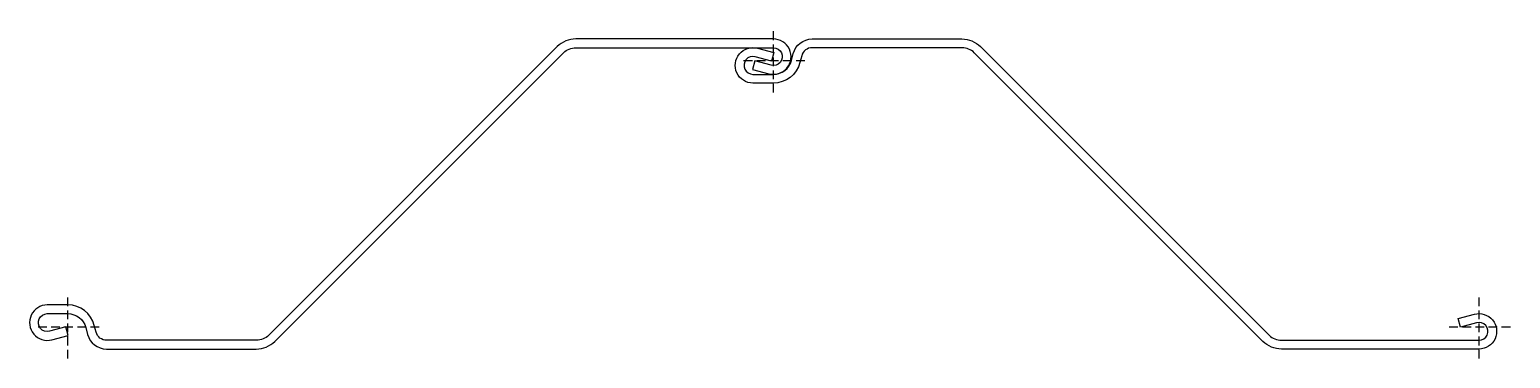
# Model space of a CAD drawing. Header units: millimetres. Extents: x -44 to 1653, y -36 to 341.
import ezdxf

# ---------------------------------------------------------------- set-up
doc = ezdxf.new("R2010")
doc.units = ezdxf.units.MM
doc.linetypes.add('DASHED', pattern=[0.75, 0.5, -0.25])
doc.layers.add('ref', color=251, linetype='Continuous', plot=False)

msp = doc.modelspace()

# ---------------------------------------------------------------- linework, layer by layer
at = {"color": 7}
for points in [[(808.3, 320, -1.140281), (805.7, 299.9), (787.2, 304.9), (784.6, 295.2), (803.1, 290.2, 1.140281), (808.3, 330), (582, 330, 0.198912), (560.8, 321.3), (230.2, -9.4, -0.198912), (216, -15.2), (44.5, -15.2, -0.340671), (32.5, -6), (30.4, 1.8, 0.340671), (0, 25.3), (-23.4, 25.3, 1.140281), (-18.2, -14.6), (0.3, -9.6), (-2.3, 0.1), (-20.8, -4.9, -1.140281), (-23.4, 15.3), (0, 15.3, -0.340671), (20.7, -0.7), (22.8, -8.5, 0.340671), (44.5, -25.2), (216, -25.2, 0.198912), (237.2, -16.5), (567.9, 314.2, -0.198912), (582, 320)], [(1024.4, 330, -0.198912), (1045.6, 321.3), (1376.2, -9.4, 0.198912), (1390.4, -15.2), (1616.7, -15.2, 1.140281), (1614, 4.9), (1595.5, -0.1), (1592.9, 9.6), (1611.4, 14.6, -1.140281), (1616.7, -25.2), (1390.4, -25.2, -0.198912), (1369.2, -16.5), (1038.5, 314.2, 0.198912), (1024.4, 320), (852.8, 320, 0.340671), (840.8, 310.8), (838.8, 303, -0.340671), (808.3, 279.5), (784.9, 279.5, -1.140281), (790.2, 319.4), (808.7, 314.4), (806.1, 304.7), (787.6, 309.7, 1.140281), (784.9, 289.5), (808.3, 289.5, 0.340671), (829.1, 305.5), (831.1, 313.3, -0.340671), (852.8, 330)]]:
    msp.add_lwpolyline(points, format="xyb", close=True, dxfattribs=at)
at = {"layer": 'ref', "linetype": 'DASHED', "ltscale": 20}
for p, q in [((808.3, 268.8), (808.3, 340.8)), ((844.3, 304.8), (772.4, 304.8)), ((0, -36), (0, 36)), ((1616.7, -36), (1616.7, 36)), ((36, 0), (-36, 0)), ((1652.6, 0), (1580.7, 0))]:
    msp.add_line(p, q, dxfattribs=at)

doc.saveas('drawing.dxf')
